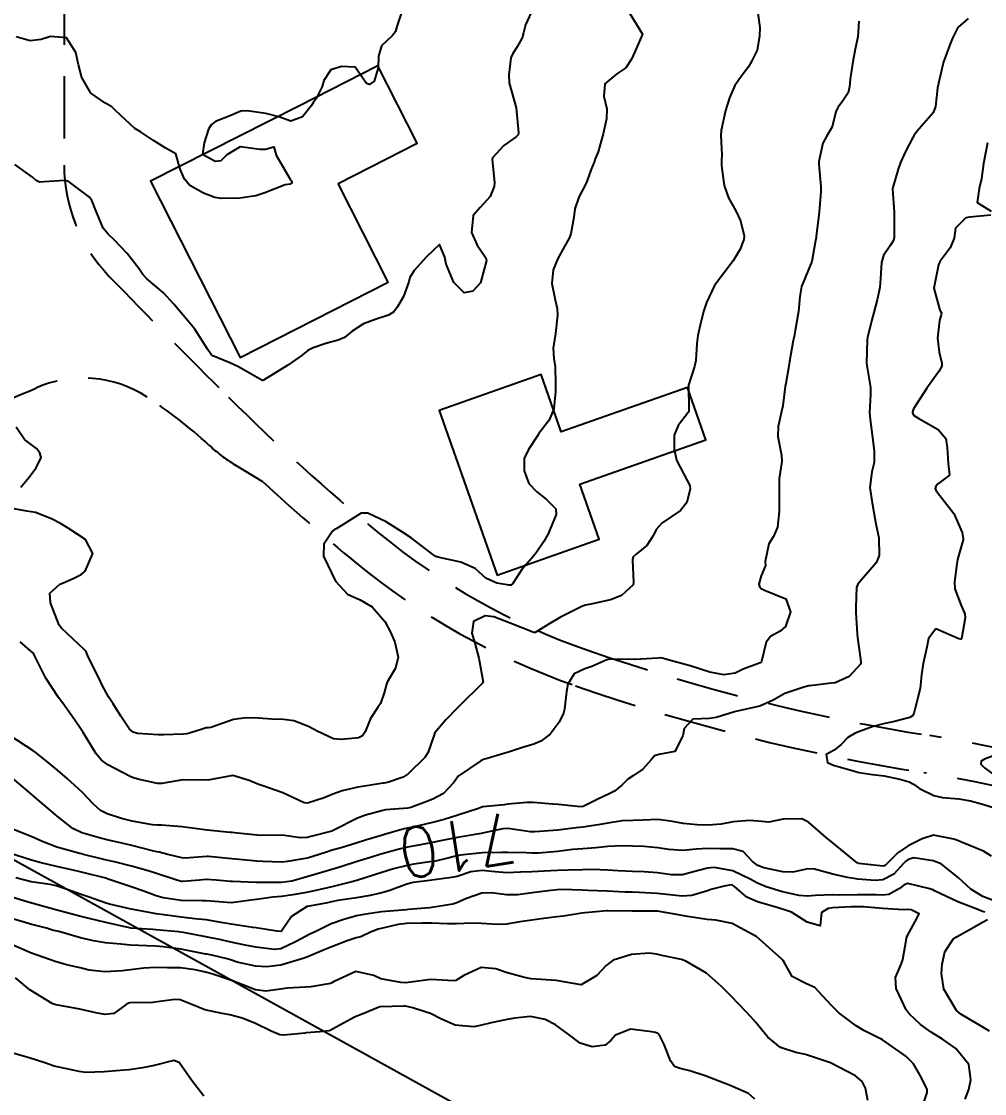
# Model space of a CAD drawing. Header units: metres. Extents: x 298520 to 308411, y 7433745 to 7450750.
# Drawn here: x 305234.9 to 305311.8, y 7437936.9 to 7438022.5 of the extents above; entities that cross this region are included whole.
import ezdxf
from ezdxf.enums import TextEntityAlignment as Align

# ---------------------------------------------------------------- set-up
doc = ezdxf.new("R2010")
doc.units = ezdxf.units.M
doc.header["$LTSCALE"] = 10
doc.linetypes.add('CONTINUO', pattern=[0])
doc.linetypes.add('DASHED', pattern=[0.75, 0.5, -0.25])
for name, color, linetype in [('Cotas', 45, 'Continuous'), ('Curvas de Nivel 1m', 11, 'Continuous'), ('Curvas de Nivel 5m', 15, 'Continuous'), ('Edificações', 30, 'Continuous'), ('TEXTO', 45, 'Continuous'), ('Vias Secundárias', 230, 'DASHED')]:
    doc.layers.add(name, color=color, linetype=linetype)
doc.styles.add('Style-STANDARD', font='STANDARD.shx')

msp = doc.modelspace()

# ---------------------------------------------------------------- linework, layer by layer
at = {"layer": 'Curvas de Nivel 1m', "flags": 128}
for points, elevation in [([(305265.433, 7438023.736), (305264.897, 7438022.125), (305264.773, 7438021.746), (305264.684, 7438021.574), (305264.507, 7438021.385), (305263.661, 7438020.593), (305263.429, 7438019.761), (305263.413, 7438018.821), (305263.07, 7438017.764), (305262.717, 7438017.509), (305262.46, 7438017.581), (305262.334, 7438017.772), (305261.571, 7438018.881), (305260.474, 7438018.94), (305259.62, 7438018.66), (305259.066, 7438017.814), (305258.932, 7438017.339), (305258.441, 7438016.373), (305258.216, 7438016.042), (305258.081, 7438015.824), (305257.351, 7438014.903), (305256.42, 7438014.569), (305255.474, 7438014.905), (305254.426, 7438015.179), (305252.93, 7438015.383), (305252.428, 7438015.355), (305251.499, 7438014.979), (305250.419, 7438014.545), (305250.055, 7438014.285), (305249.863, 7438013.925), (305249.495, 7438012.836), (305249.368, 7438011.93), (305250.385, 7438011.373), (305250.872, 7438011.426), (305251.339, 7438011.906), (305252.399, 7438012.533), (305253.946, 7438012.325), (305254.398, 7438012.343), (305255.056, 7438012.516), (305255.251, 7438011.857), (305256.364, 7438009.932), (305256.441, 7438009.839), (305256.541, 7438009.658), (305256.36, 7438009.543), (305255.985, 7438009.471), (305254.353, 7438008.841), (305253.637, 7438008.59), (305252.348, 7438008.426), (305250.829, 7438008.394), (305250.348, 7438008.474), (305249.461, 7438008.819), (305248.358, 7438009.427), (305247.929, 7438009.944), (305247.585, 7438010.738), (305247.251, 7438011.951), (305246.398, 7438012.446), (305245.45, 7438013.021), (305244.41, 7438013.704), (305243.967, 7438013.994), (305242.427, 7438015.426), (305242.126, 7438015.711), (305241.57, 7438016.023), (305240.444, 7438016.794), (305239.733, 7438018.047), (305239.465, 7438019.058), (305239.247, 7438020.052), (305238.5, 7438021.216), (305237.236, 7438021.338), (305236.498, 7438021.09), (305235.601, 7438020.989), (305234.501, 7438021.304)], 716), ([(305283.284, 7438023.522), (305284.513, 7438021.51), (305283.903, 7438020.104), (305283.634, 7438019.518), (305283.172, 7438018.827), (305282.471, 7438018.345), (305281.508, 7438017.544), (305281.418, 7438016.576), (305281.664, 7438015.542), (305281.634, 7438014.751), (305281.381, 7438013.545), (305280.967, 7438012.12), (305280.743, 7438011.555), (305280.641, 7438011.305), (305280.379, 7438010.65), (305280.09, 7438009.84), (305279.975, 7438009.564), (305279.431, 7438008.49), (305279.119, 7438007.572), (305279.017, 7438006.889), (305278.794, 7438005.575), (305278.659, 7438005.227), (305278.303, 7438004.615), (305277.75, 7438003.588), (305277.388, 7438002.697), (305277.264, 7438001.595), (305277.548, 7438000.296), (305277.696, 7437999.588), (305277.717, 7437999.067), (305277.565, 7437997.59), (305277.377, 7437996.421), (305277.431, 7437995.591), (305277.537, 7437994.94), (305277.572, 7437993.589), (305277.55, 7437992.972), (305277.439, 7437991.591), (305277.049, 7437990.687), (305276.243, 7437989.608), (305276.121, 7437989.429), (305275.404, 7437988.323), (305275.067, 7437987.62), (305275.073, 7437986.635), (305275.437, 7437985.616), (305276.066, 7437984.961), (305276.824, 7437984.362), (305277.577, 7437983.587), (305277.608, 7437983.146), (305276.98, 7437981.596), (305276.635, 7437980.99), (305276.01, 7437980.085), (305275.816, 7437979.801), (305275.642, 7437979.614), (305274.867, 7437978.749), (305274.166, 7437977.628), (305273.982, 7437977.503), (305273.851, 7437977.5), (305272.865, 7437977.641), (305271.987, 7437978.055), (305271.15, 7437978.818), (305269.999, 7437979.32), (305268.28, 7437979.697), (305268.004, 7437979.783), (305267.737, 7437979.974), (305266.026, 7437981.269), (305265.34, 7437981.737), (305264.041, 7437982.54), (305262.576, 7437983.237), (305262.048, 7437983.246), (305260.518, 7437982.274), (305260.035, 7437982.001), (305259.906, 7437981.929), (305259.766, 7437981.803), (305259.05, 7437980.777), (305259.024, 7437979.81), (305259.983, 7437977.8), (305260.954, 7437976.766), (305261.968, 7437976.318), (305262.925, 7437975.76), (305263.945, 7437974.581), (305264.389, 7437973.745), (305264.73, 7437972.937), (305264.988, 7437971.739), (305264.784, 7437970.857), (305264.131, 7437969.748), (305264.055, 7437969.574), (305263.874, 7437968.899), (305263.575, 7437968.043), (305263.388, 7437967.755), (305262.775, 7437966.839), (305262.374, 7437965.765), (305262.162, 7437965.443), (305261.836, 7437965.303), (305260.477, 7437965.147), (305259.834, 7437965.201), (305258.522, 7437965.813), (305257.847, 7437966.202), (305256.669, 7437966.656), (305255.852, 7437966.744), (305254.921, 7437966.791), (305253.853, 7437966.869), (305252.846, 7437966.887), (305251.851, 7437966.746), (305250.046, 7437966.118), (305249.845, 7437966.088), (305249.67, 7437966.096), (305249.188, 7437965.927), (305248.152, 7437965.623), (305247.838, 7437965.579), (305246.263, 7437965.538), (305245.836, 7437965.535), (305244.188, 7437965.636), (305243.839, 7437965.744), (305243.535, 7437965.993), (305242.84, 7437967.013), (305242.24, 7437968.006), (305241.869, 7437968.576), (305241.366, 7437969.506), (305241.117, 7437970.021), (305240.286, 7437971.656), (305240.139, 7437972.037), (305240.07, 7437972.194), (305239.916, 7437972.352), (305238.098, 7437974.058), (305237.937, 7437974.305), (305237.243, 7437976.067), (305237.188, 7437976.851), (305237.978, 7437977.566), (305238.333, 7437977.702), (305239.104, 7437978.049), (305239.674, 7437978.355), (305239.989, 7437978.607), (305240.604, 7437980.031), (305240.019, 7437981.142), (305238.656, 7437982.054), (305238.036, 7437982.406), (305237.305, 7437982.803), (305236.045, 7437983.295), (305235.347, 7437983.392), (305234.048, 7437983.638)], 714), ([(305310.529, 7438022.774), (305309.684, 7438022.046), (305309.254, 7438021.213), (305309.058, 7438020.661), (305308.524, 7438019.22), (305308.513, 7438019.19), (305308.482, 7438019.085), (305308.066, 7438017.226), (305307.92, 7438015.748), (305307.728, 7438015.231), (305306.418, 7438013.749), (305306.211, 7438013.456), (305306.096, 7438013.253), (305305.509, 7438012.152), (305305.105, 7438011.263), (305304.921, 7438010.729), (305304.495, 7438009.269), (305304.483, 7438009.148), (305304.599, 7438007.267), (305304.617, 7438006.989), (305304.613, 7438005.267), (305304.546, 7438005.032), (305304.307, 7438004.665), (305303.745, 7438003.829), (305303.589, 7438003.277), (305303.525, 7438002.033), (305303.457, 7438001.278), (305303.247, 7438000.291), (305302.981, 7437999.283), (305302.831, 7437998.69), (305302.471, 7437997.288), (305302.441, 7437997.066), (305302.402, 7437995.288), (305302.426, 7437995.052), (305302.715, 7437993.285), (305302.715, 7437992.737), (305302.642, 7437991.285), (305302.691, 7437990.738), (305302.883, 7437989.282), (305303.019, 7437988.193), (305302.999, 7437987.287), (305302.829, 7437986.552), (305302.654, 7437985.291), (305302.848, 7437984.076), (305302.984, 7437983.286), (305303.15, 7437982.39), (305303.385, 7437981.28), (305303.42, 7437979.871), (305303.182, 7437979.282), (305301.989, 7437977.905), (305301.714, 7437977.574), (305301.602, 7437977.304), (305301.537, 7437975.726), (305301.55, 7437975.304), (305301.651, 7437973.588), (305301.675, 7437973.303), (305301.916, 7437971.575), (305301.956, 7437971.342), (305301.961, 7437971.299), (305301.952, 7437971.259), (305301.911, 7437971.18), (305301.024, 7437970.181), (305299.889, 7437969.699), (305299.565, 7437969.646), (305297.885, 7437969.453), (305297.786, 7437969.439), (305297.383, 7437969.347), (305295.877, 7437968.823), (305294.95, 7437968.302), (305293.867, 7437967.816), (305292.065, 7437967.417), (305291.862, 7437967.375), (305290.388, 7437966.905), (305289.857, 7437966.837), (305288.533, 7437966.777), (305287.849, 7437966.029), (305287.743, 7437965.461), (305287.104, 7437964.19), (305285.82, 7437963.966), (305285.456, 7437963.856), (305285.168, 7437963.496), (305284.528, 7437962.78), (305283.801, 7437962.289), (305283.329, 7437961.984), (305282.862, 7437961.519), (305282.277, 7437961.034), (305281.782, 7437960.777), (305280.937, 7437960.387), (305279.767, 7437959.813), (305279.546, 7437959.782), (305277.769, 7437959.957), (305277.36, 7437959.995), (305275.771, 7437960.127), (305275.261, 7437960.125), (305273.768, 7437959.978), (305273.455, 7437959.946), (305271.765, 7437959.77), (305271.669, 7437959.747), (305271.415, 7437959.655), (305269.757, 7437959.105), (305268.678, 7437958.767), (305267.751, 7437958.517), (305266.18, 7437958.157), (305265.746, 7437958.068), (305265.47, 7437958.008), (305264.543, 7437957.742), (305263.919, 7437957.57), (305263.741, 7437957.521), (305262.389, 7437957.111), (305261.734, 7437956.907), (305260.453, 7437956.512), (305259.728, 7437956.301), (305259.344, 7437956.186), (305258.189, 7437955.815), (305257.836, 7437955.704), (305257.721, 7437955.675), (305256.156, 7437955.403), (305255.716, 7437955.356), (305254.184, 7437955.398), (305253.716, 7437955.435), (305252.012, 7437955.594), (305251.719, 7437955.622), (305249.84, 7437955.799), (305249.721, 7437955.801), (305247.975, 7437955.681), (305247.719, 7437955.694), (305246.59, 7437955.957), (305245.902, 7437956.144), (305245.725, 7437956.174), (305245.476, 7437956.222), (305243.73, 7437956.698), (305242.819, 7437956.912), (305241.734, 7437957.145), (305241.033, 7437957.318), (305239.74, 7437957.703), (305239.013, 7437958.047), (305237.753, 7437959.041), (305237.204, 7437959.515), (305236.539, 7437960.078), (305235.773, 7437960.741), (305234.181, 7437962.106)], 711), ([(305293.688, 7438023.398), (305293.868, 7438022.048), (305293.865, 7438021.396), (305293.661, 7438020.233), (305293.252, 7438019.402), (305292.962, 7438018.922), (305292.471, 7438018.248), (305291.897, 7438017.418), (305291.447, 7438016.426), (305291.15, 7438015.429), (305290.797, 7438013.814), (305290.765, 7438013.435), (305290.853, 7438011.889), (305290.831, 7438011.433), (305290.814, 7438011.006), (305291.029, 7438009.43), (305291.379, 7438008.451), (305291.961, 7438007.416), (305292.331, 7438006.599), (305292.618, 7438005.407), (305292.608, 7438005.109), (305292.302, 7438004.329), (305291.744, 7438003.418), (305290.273, 7438001.44), (305289.609, 7438000.089), (305289.413, 7437999.448), (305289.18, 7437998.504), (305288.937, 7437997.453), (305288.857, 7437996.81), (305288.772, 7437995.454), (305288.675, 7437994.968), (305288.173, 7437993.46), (305288.217, 7437991.459), (305288.21, 7437991.401), (305288.15, 7437991.279), (305287.354, 7437990.252), (305287.035, 7437989.476), (305287.034, 7437988.398), (305287.229, 7437987.473), (305288.079, 7437985.863), (305288.29, 7437985.458), (305288.329, 7437985.198), (305288.059, 7437984.092), (305287.552, 7437983.468), (305286.042, 7437982.442), (305285.597, 7437981.935), (305285.377, 7437981.497), (305284.856, 7437980.666), (305284.01, 7437979.977), (305283.771, 7437979.748), (305283.716, 7437979.513), (305283.802, 7437977.695), (305283.757, 7437977.512), (305282.824, 7437976.667), (305281.965, 7437976.308), (305280.39, 7437975.976), (305279.966, 7437975.879), (305279.729, 7437975.799), (305279.24, 7437975.567), (305278.385, 7437975.148), (305277.953, 7437974.926), (305277.12, 7437974.418), (305275.934, 7437973.71), (305275.836, 7437973.709), (305273.945, 7437974.463), (305272.638, 7437974.957), (305271.954, 7437975.053), (305271.023, 7437974.588), (305270.888, 7437973.666), (305271.109, 7437972.847), (305271.442, 7437971.657), (305271.787, 7437969.748), (305271.742, 7437969.652), (305269.864, 7437967.822), (305269.795, 7437967.75), (305269.726, 7437967.681), (305268.81, 7437966.733), (305267.936, 7437965.699), (305267.905, 7437965.636), (305267.839, 7437965.445), (305267.392, 7437964.134), (305267.127, 7437963.71), (305265.8, 7437962.402), (305265.387, 7437962.144), (305264.217, 7437961.746), (305263.87, 7437961.671), (305263.792, 7437961.66), (305262.146, 7437961.408), (305261.787, 7437961.343), (305260.524, 7437961.047), (305259.778, 7437960.787), (305259.078, 7437960.503), (305257.767, 7437960.071), (305257.486, 7437960.105), (305255.779, 7437960.9), (305254.196, 7437961.457), (305253.789, 7437961.583), (305253.111, 7437961.877), (305251.797, 7437962.285), (305249.793, 7437961.92), (305247.793, 7437961.94), (305246.118, 7437961.635), (305245.788, 7437961.643), (305244.205, 7437961.986), (305243.794, 7437962.111), (305243.597, 7437962.19), (305241.804, 7437963.132), (305241.302, 7437963.512), (305240.88, 7437964.024), (305239.838, 7437965.719), (305239.635, 7437966.042), (305239.188, 7437966.708), (305238.21, 7437968.057), (305237.867, 7437968.511), (305236.865, 7437970.07), (305235.911, 7437971.977), (305235.828, 7437972.081), (305234.8, 7437972.975)], 713), ([(305301.786, 7438022.561), (305301.709, 7438021.302), (305301.493, 7438020.31), (305301.296, 7438019.308), (305301.095, 7438017.936), (305301.045, 7438017.311), (305300.927, 7438016.842), (305300.445, 7438016.126), (305300.104, 7438015.658), (305299.948, 7438015.325), (305299.645, 7438014.104), (305299.208, 7438013.332), (305298.92, 7438012.822), (305298.587, 7438011.338), (305298.585, 7438011.143), (305298.748, 7438009.336), (305298.763, 7438008.932), (305298.621, 7438007.337), (305298.589, 7438007.088), (305298.376, 7438005.339), (305298.369, 7438005.283), (305298.308, 7438004.871), (305298.024, 7438003.344), (305297.856, 7438002.914), (305297.214, 7438001.356), (305297.067, 7438000.552), (305296.962, 7437999.359), (305296.714, 7437997.849), (305296.615, 7437997.364), (305296.549, 7437997.034), (305296.26, 7437995.369), (305296.189, 7437994.981), (305295.945, 7437993.602), (305295.911, 7437993.373), (305295.706, 7437991.826), (305295.623, 7437991.375), (305295.337, 7437990.176), (305295.317, 7437989.378), (305295.616, 7437987.867), (305295.639, 7437987.375), (305295.435, 7437986.025), (305295.421, 7437985.377), (305295.435, 7437984.001), (305295.412, 7437983.376), (305295.296, 7437982.122), (305294.965, 7437981.381), (305294.606, 7437980.802), (305294.319, 7437979.387), (305294.33, 7437979.057), (305293.991, 7437978.243), (305293.813, 7437977.563), (305293.848, 7437977.391), (305293.98, 7437977.216), (305294.263, 7437977.103), (305295.968, 7437976.408), (305296.341, 7437975.364), (305295.941, 7437974.196), (305295.508, 7437973.804), (305294.734, 7437973.382), (305294.383, 7437972.931), (305294.013, 7437971.389), (305293.975, 7437971.326), (305293.911, 7437971.291), (305292.544, 7437970.77), (305291.899, 7437970.466), (305290.999, 7437970.326), (305289.9, 7437970.547), (305288.322, 7437971.041), (305287.908, 7437971.163), (305286.748, 7437971.477), (305286.09, 7437971.663), (305285.915, 7437971.674), (305285.747, 7437971.66), (305283.913, 7437971.562), (305283.863, 7437971.561), (305281.913, 7437971.579), (305281.663, 7437971.534), (305280.453, 7437971.003), (305279.902, 7437970.806), (305279.052, 7437970.412), (305278.544, 7437969.573), (305278.45, 7437969.001), (305278.279, 7437967.576), (305278.188, 7437967.249), (305277.852, 7437966.531), (305277.146, 7437965.59), (305276.402, 7437965.034), (305275.831, 7437964.792), (305274.93, 7437964.516), (305273.821, 7437964.157), (305273.423, 7437964.03), (305272.112, 7437963.647), (305271.881, 7437963.581), (305271.812, 7437963.557), (305271.611, 7437963.453), (305269.798, 7437962.216), (305269.569, 7437961.909), (305269.428, 7437961.684), (305268.628, 7437960.844), (305267.773, 7437960.377), (305267.28, 7437960.197), (305266.007, 7437959.726), (305265.762, 7437959.678), (305263.982, 7437959.527), (305263.76, 7437959.494), (305262.399, 7437959.121), (305261.754, 7437958.862), (305259.859, 7437957.913), (305259.743, 7437957.856), (305259.703, 7437957.841), (305259.587, 7437957.802), (305258.129, 7437957.426), (305257.738, 7437957.328), (305257.207, 7437957.298), (305255.739, 7437957.506), (305254.107, 7437957.499), (305253.739, 7437957.506), (305251.932, 7437957.697), (305251.741, 7437957.72), (305251.585, 7437957.736), (305249.743, 7437957.92), (305247.745, 7437958.186), (305246.104, 7437958.322), (305245.746, 7437958.322), (305245.379, 7437958.341), (305243.749, 7437958.623), (305242.914, 7437958.836), (305241.755, 7437959.212), (305241.227, 7437959.488), (305240.627, 7437960.027), (305239.776, 7437960.927), (305238.565, 7437962.052), (305237.799, 7437962.695), (305237.045, 7437963.311), (305236.09, 7437964.086), (305235.816, 7437964.29), (305235.301, 7437964.615), (305233.835, 7437965.594)], 712), ([(305234.85, 7437985.32), (305235.508, 7437986.089), (305236.091, 7437986.864), (305236.475, 7437987.701), (305236.373, 7437988.077), (305236.106, 7437988.4), (305235.145, 7437989.127), (305234.491, 7437990.104)], 714), ([(305312.469, 7437963.819), (305311.817, 7437963.59), (305311.562, 7437963.436), (305311.523, 7437963.183), (305311.81, 7437962.9), (305312.812, 7437962.174)], 709), ([(305312.737, 7437952.217), (305311.687, 7437952.624), (305310.729, 7437953.19), (305309.707, 7437954.12), (305308.349, 7437955.214), (305307.725, 7437955.474), (305306.181, 7437955.697), (305305.726, 7437955.565), (305305.536, 7437955.441), (305305.363, 7437955.254), (305304.582, 7437954.389), (305303.703, 7437953.954), (305303.093, 7437953.888), (305301.703, 7437953.989), (305300.874, 7437954.14), (305299.709, 7437954.403), (305298.247, 7437954.803), (305297.715, 7437954.825), (305296.509, 7437954.56), (305295.711, 7437954.59), (305294.205, 7437954.895), (305293.718, 7437955.081), (305293.307, 7437955.396), (305292.544, 7437956.22), (305291.733, 7437956.43), (305290.743, 7437956.42), (305289.733, 7437956.437), (305288.791, 7437956.391), (305287.731, 7437956.287), (305286.612, 7437956.358), (305285.733, 7437956.512), (305284.621, 7437956.614), (305283.734, 7437956.642), (305282.875, 7437956.664), (305281.734, 7437956.607), (305280.772, 7437956.51), (305279.732, 7437956.434), (305278.941, 7437956.358), (305277.729, 7437956.215), (305276.202, 7437956.077), (305275.728, 7437956.073), (305275.24, 7437956.103), (305273.728, 7437956.117), (305273.24, 7437956.122), (305271.728, 7437956.113), (305269.96, 7437955.911), (305269.725, 7437955.872), (305269.569, 7437955.837), (305268.955, 7437955.688), (305267.972, 7437955.445), (305267.718, 7437955.398), (305266.247, 7437955.19), (305265.713, 7437955.094), (305264.635, 7437954.815), (305263.705, 7437954.535), (305263.108, 7437954.35), (305261.695, 7437953.89), (305261.603, 7437953.862), (305261.303, 7437953.776), (305259.689, 7437953.374), (305258.416, 7437953.082), (305257.684, 7437952.939), (305256.59, 7437952.745), (305255.681, 7437952.617), (305254.989, 7437952.548), (305253.678, 7437952.381), (305253.241, 7437952.311), (305251.675, 7437952.111), (305250.007, 7437952.245), (305249.676, 7437952.275), (305249.332, 7437952.268), (305247.676, 7437952.29), (305246.231, 7437952.514), (305245.68, 7437952.678), (305244.604, 7437953.06), (305243.687, 7437953.38), (305241.839, 7437954.009), (305241.694, 7437954.054), (305241.639, 7437954.066), (305239.701, 7437954.56), (305239.043, 7437954.706), (305237.707, 7437955.022), (305236.476, 7437955.314), (305235.714, 7437955.502), (305233.878, 7437956.108)], 709), ([(305311.856, 7437951.359), (305311.675, 7437951.418), (305311.286, 7437951.575), (305309.683, 7437952.181), (305307.84, 7437953.07), (305307.692, 7437953.134), (305307.629, 7437953.158), (305307.444, 7437953.224), (305305.699, 7437953.658), (305305.406, 7437953.544), (305305.023, 7437953.257), (305304.174, 7437952.779), (305303.688, 7437952.728), (305303.163, 7437952.754), (305301.687, 7437952.745), (305300.272, 7437952.729), (305299.687, 7437952.732), (305298.338, 7437952.682), (305297.686, 7437952.637), (305297.023, 7437952.687), (305295.689, 7437952.974), (305294.373, 7437953.383), (305293.697, 7437953.675), (305293.096, 7437954.005), (305291.712, 7437954.663), (305290.228, 7437954.922), (305289.714, 7437954.875), (305288.588, 7437954.573), (305287.706, 7437954.352), (305286.831, 7437954.348), (305285.708, 7437954.496), (305284.632, 7437954.578), (305283.71, 7437954.619), (305282.564, 7437954.673), (305281.71, 7437954.707), (305280.505, 7437954.759), (305279.711, 7437954.755), (305278.578, 7437954.704), (305277.709, 7437954.677), (305276.669, 7437954.635), (305275.708, 7437954.593), (305274.77, 7437954.557), (305273.706, 7437954.516), (305272.753, 7437954.594), (305271.709, 7437954.699), (305270.789, 7437954.581), (305269.701, 7437954.222), (305269.265, 7437954.119), (305267.696, 7437953.917), (305267.504, 7437953.895), (305266.197, 7437953.722), (305265.692, 7437953.595), (305264.338, 7437953.092), (305263.684, 7437952.896), (305262.76, 7437952.681), (305261.68, 7437952.502), (305260.169, 7437952.284), (305259.677, 7437952.183), (305259.364, 7437952.115), (305257.764, 7437951.819), (305257.688, 7437951.805), (305257.673, 7437951.794), (305256.473, 7437951.026), (305255.688, 7437949.849), (305255.643, 7437949.828), (305255.307, 7437949.853), (305253.646, 7437950.1), (305253.384, 7437950.135), (305251.651, 7437950.4), (305251.034, 7437950.518), (305249.655, 7437950.742), (305248.756, 7437950.83), (305247.658, 7437950.955), (305246.499, 7437951.118), (305245.662, 7437951.239), (305244.14, 7437951.512), (305243.667, 7437951.603), (305241.957, 7437952.007), (305241.674, 7437952.092), (305240.236, 7437952.589), (305239.68, 7437952.781), (305238.564, 7437953.171), (305237.687, 7437953.468), (305237.198, 7437953.577), (305235.69, 7437953.796), (305234.458, 7437954.102)], 708), ([(305310.271, 7437936.417), (305310.579, 7437937.189), (305310.731, 7437937.967), (305310.574, 7437939.189), (305309.542, 7437940.459), (305308.472, 7437941.211), (305307.558, 7437941.765), (305306.707, 7437942.376), (305305.794, 7437943.247), (305305.577, 7437943.545), (305304.773, 7437945.258), (305304.727, 7437946.143), (305305.182, 7437947.254), (305305.297, 7437947.583), (305305.591, 7437949.251), (305305.6, 7437949.294), (305305.646, 7437949.44), (305306.284, 7437950.62), (305306.607, 7437951.236), (305305.975, 7437951.545), (305305.676, 7437951.567), (305305.377, 7437951.552), (305303.677, 7437951.643), (305302.159, 7437951.774), (305301.678, 7437951.788), (305301.207, 7437951.775), (305299.677, 7437951.711), (305299.335, 7437951.664), (305298.817, 7437951.329), (305298.708, 7437950.278), (305297.661, 7437950.548), (305296.41, 7437951.359), (305295.863, 7437951.556), (305295.675, 7437951.605), (305295.344, 7437951.705), (305293.681, 7437952.198), (305292.837, 7437952.555), (305291.846, 7437953.418), (305291.694, 7437953.52), (305291.579, 7437953.537), (305291.024, 7437953.427), (305289.967, 7437953.16), (305289.689, 7437953.071), (305288.446, 7437952.692), (305287.685, 7437952.644), (305286.927, 7437952.713), (305285.686, 7437952.845), (305284.253, 7437952.938), (305283.687, 7437952.953), (305283.133, 7437952.964), (305281.688, 7437953.034), (305280.142, 7437953.102), (305279.689, 7437953.12), (305278.095, 7437953.17), (305277.689, 7437953.148), (305277.187, 7437953.087), (305275.686, 7437952.908), (305274.564, 7437952.742), (305273.684, 7437952.732), (305272.427, 7437952.901), (305271.685, 7437952.872), (305270.454, 7437952.442), (305269.677, 7437952.101), (305269.356, 7437952.003), (305267.673, 7437951.722), (305267.512, 7437951.702), (305265.826, 7437951.572), (305265.67, 7437951.557), (305263.995, 7437951.42), (305263.667, 7437951.38), (305262.248, 7437951.18), (305261.662, 7437951.062), (305260.657, 7437950.786), (305259.652, 7437950.419), (305259.229, 7437950.225), (305258.428, 7437949.812), (305257.893, 7437949.564), (305257.639, 7437949.446), (305256.792, 7437948.99), (305255.629, 7437948.44), (305255.11, 7437948.373), (305253.63, 7437948.575), (305252.784, 7437948.726), (305251.634, 7437948.975), (305250.873, 7437949.139), (305249.638, 7437949.387), (305247.852, 7437949.727), (305247.641, 7437949.762), (305247.484, 7437949.785), (305245.643, 7437949.951), (305245.4, 7437949.972), (305243.644, 7437950.09), (305243.529, 7437950.106), (305241.651, 7437950.524), (305240.991, 7437950.681), (305239.658, 7437951.014), (305238.358, 7437951.357), (305237.665, 7437951.553), (305235.752, 7437952.089), (305235.688, 7437952.105), (305235.673, 7437952.108), (305235.648, 7437952.116), (305233.679, 7437952.694)], 707), ([(305306.676, 7437935.232), (305307.238, 7437936.961), (305307.231, 7437937.224), (305306.652, 7437938.371), (305306.159, 7437939.24), (305305.532, 7437939.859), (305303.665, 7437941.155), (305303.552, 7437941.225), (305303.459, 7437941.271), (305302.179, 7437941.91), (305301.563, 7437942.268), (305300.179, 7437943.314), (305299.582, 7437943.933), (305298.26, 7437945.333), (305297.606, 7437945.646), (305296.472, 7437946.218), (305295.822, 7437947.367), (305295.745, 7437947.49), (305295.625, 7437947.611), (305293.643, 7437949.39), (305291.659, 7437950.466), (305290.374, 7437950.721), (305289.663, 7437950.768), (305288.106, 7437951.016), (305287.667, 7437951.097), (305285.712, 7437951.45), (305285.672, 7437951.453), (305283.73, 7437951.452), (305283.672, 7437951.448), (305281.752, 7437951.459), (305281.672, 7437951.456), (305279.911, 7437951.316), (305279.669, 7437951.282), (305278.207, 7437951.032), (305277.664, 7437950.981), (305276.421, 7437950.84), (305275.66, 7437950.724), (305274.701, 7437950.576), (305273.655, 7437950.41), (305272.913, 7437950.378), (305271.655, 7437950.458), (305270.849, 7437950.469), (305269.654, 7437950.423), (305268.918, 7437950.423), (305267.655, 7437950.476), (305266.885, 7437950.481), (305265.654, 7437950.45), (305265.01, 7437950.379), (305263.648, 7437950.063), (305263.403, 7437949.996), (305262.78, 7437949.759), (305262.004, 7437949.402), (305261.638, 7437949.297), (305260.937, 7437949.082), (305259.631, 7437948.57), (305259.083, 7437948.35), (305257.832, 7437947.818), (305257.691, 7437947.751), (305257.622, 7437947.732), (305257.496, 7437947.696), (305255.616, 7437947.118), (305254.486, 7437946.989), (305253.615, 7437947.039), (305252.128, 7437947.375), (305251.62, 7437947.549), (305251.354, 7437947.627), (305250.114, 7437947.913), (305249.706, 7437948.001), (305249.624, 7437948.016), (305249.503, 7437948.043), (305247.628, 7437948.411), (305246.259, 7437948.591), (305245.63, 7437948.643), (305244.932, 7437948.675), (305243.63, 7437948.728), (305242.837, 7437948.792), (305241.632, 7437948.906), (305240.67, 7437949.062), (305239.636, 7437949.321), (305237.894, 7437949.804), (305237.641, 7437949.864), (305237.48, 7437949.901), (305236.91, 7437950.071), (305235.648, 7437950.404), (305235.221, 7437950.523), (305233.656, 7437950.976)], 706), ([(305312.23, 7437941.84), (305311.564, 7437942.25), (305309.94, 7437943.196), (305309.578, 7437943.51), (305308.569, 7437945.21), (305308.377, 7437946.451), (305308.433, 7437947.212), (305308.647, 7437948.196), (305309.315, 7437949.203), (305309.507, 7437949.34), (305309.646, 7437949.421), (305310.778, 7437950.067), (305311.664, 7437950.562), (305312.06, 7437950.781)], 708), ([(305293.493, 7437936.428), (305292.968, 7437936.869), (305291.69, 7437937.417), (305291.559, 7437937.475), (305291.504, 7437937.497), (305291.367, 7437937.559), (305289.511, 7437938.275), (305288.278, 7437938.69), (305287.517, 7437938.864), (305287.069, 7437939.017), (305286.737, 7437939.472), (305286.245, 7437940.777), (305285.893, 7437941.485), (305285.737, 7437941.669), (305285.555, 7437941.735), (305285.243, 7437941.807), (305283.558, 7437942.009), (305282.358, 7437941.528), (305281.977, 7437941.103), (305281.541, 7437940.745), (305280.488, 7437940.601), (305279.543, 7437940.903), (305278.645, 7437941.569), (305277.561, 7437942.353), (305276.747, 7437942.774), (305275.567, 7437943.018), (305274.289, 7437942.9), (305273.564, 7437942.757), (305272.427, 7437942.513), (305271.559, 7437942.31), (305271.029, 7437942.194), (305269.559, 7437942.331), (305268.452, 7437942.803), (305267.568, 7437943.252), (305267.243, 7437943.379), (305266.162, 7437943.721), (305265.575, 7437943.849), (305265.446, 7437943.86), (305263.574, 7437943.796), (305263.531, 7437943.793), (305263.408, 7437943.752), (305262.114, 7437943.218), (305261.565, 7437942.989), (305259.76, 7437942.002), (305259.554, 7437941.899), (305259.473, 7437941.881), (305258.744, 7437941.808), (305257.659, 7437941.712), (305257.551, 7437941.702), (305255.862, 7437941.532), (305255.549, 7437941.558), (305254.845, 7437941.857), (305253.559, 7437942.492), (305252.55, 7437942.894), (305251.566, 7437943.168), (305250.936, 7437943.269), (305249.569, 7437943.554), (305248.65, 7437943.929), (305247.579, 7437944.364), (305247.15, 7437944.375), (305245.576, 7437944.157), (305245.399, 7437944.149), (305243.575, 7437944.11), (305243.469, 7437944.096), (305243.271, 7437943.993), (305242.3, 7437943.268), (305241.565, 7437943.175), (305240.864, 7437943.319), (305239.569, 7437943.613), (305237.673, 7437943.958), (305237.572, 7437943.972), (305237.508, 7437943.997), (305237.371, 7437944.063), (305235.589, 7437945.141), (305234.427, 7437946.102)], 704), ([(305249.49, 7437936.668), (305248.502, 7437937.93), (305247.517, 7437939.353), (305247.071, 7437939.499), (305245.514, 7437939.118), (305244.57, 7437938.922), (305243.511, 7437938.767), (305242.809, 7437938.698), (305241.509, 7437938.591), (305240.024, 7437938.548), (305239.509, 7437938.637), (305238.78, 7437938.778), (305237.513, 7437939.052), (305236.769, 7437939.325), (305235.519, 7437939.711), (305234.22, 7437940.103)], 703)]:
    msp.add_lwpolyline(points, dxfattribs=dict(at, elevation=elevation))
at = {"layer": 'Curvas de Nivel 5m', "flags": 128}
for points, elevation in [([(305275.779, 7438023.611), (305275.172, 7438022.273), (305275.002, 7438021.625), (305274.902, 7438021.231), (305274.496, 7438020.5), (305274.145, 7438019.977), (305273.987, 7438019.635), (305273.836, 7438018.27), (305273.872, 7438017.636), (305274.433, 7438015.63), (305274.605, 7438013.628), (305274.574, 7438013.466), (305274.41, 7438013.306), (305273.426, 7438012.616), (305272.533, 7438011.649), (305272.511, 7438011.529), (305272.685, 7438009.647), (305272.653, 7438009.354), (305272.352, 7438008.538), (305271.541, 7438007.662), (305270.975, 7438007.029), (305270.845, 7438005.672), (305271.299, 7438004.661), (305272.011, 7438003.654), (305272.064, 7438003.426), (305271.563, 7438001.661), (305270.959, 7438000.973), (305270.26, 7438000.846), (305269.443, 7438001.688), (305268.841, 7438003.141), (305268.714, 7438003.696), (305268.303, 7438004.702), (305267.269, 7438003.715), (305266.282, 7438002.644), (305265.928, 7438002.082), (305265.844, 7438001.734), (305265.424, 7438000.57), (305264.947, 7437999.743), (305264.654, 7437999.331), (305264.236, 7437999.062), (305263.245, 7437998.748), (305262.229, 7437998.383), (305261.331, 7437997.783), (305260.716, 7437997.291), (305260.212, 7437997.067), (305259.218, 7437996.799), (305258.203, 7437996.464), (305257.77, 7437996.254), (305257.253, 7437995.829), (305256.185, 7437995.083), (305254.239, 7437993.869), (305254.196, 7437993.846), (305254.173, 7437993.843), (305254.104, 7437993.871), (305252.184, 7437994.961), (305251.552, 7437995.265), (305250.192, 7437995.815), (305250.066, 7437995.921), (305249.773, 7437996.351), (305248.759, 7437997.935), (305248.229, 7437998.576), (305247.088, 7437999.952), (305246.256, 7438000.861), (305244.937, 7438001.98), (305244.608, 7438002.317), (305244.281, 7438002.797), (305243.356, 7438003.999), (305242.304, 7438005.097), (305241.827, 7438005.536), (305241.426, 7438006.023), (305240.796, 7438007.573), (305240.624, 7438008.036), (305240.537, 7438008.229), (305240.347, 7438008.492), (305238.654, 7438009.763), (305238.361, 7438009.84), (305236.716, 7438009.719), (305236.359, 7438009.685), (305236.098, 7438009.822), (305235.798, 7438010.088), (305234.378, 7438011.107)], 715), ([(305312.058, 7438012.824), (305311.732, 7438011.18), (305311.585, 7438009.971), (305311.401, 7438009.184), (305311.243, 7438008.078), (305312.345, 7438007.368)], 710), ([(305312.341, 7438007.058), (305310.625, 7438006.909), (305310.338, 7438006.843), (305309.508, 7438006.026), (305309.389, 7438005.209), (305309.082, 7438004.436), (305308.294, 7438003.37), (305308.211, 7438003.221), (305308.152, 7438003.083), (305307.774, 7438001.227), (305308.247, 7437999.477), (305308.381, 7437999.219), (305308.375, 7437999.086), (305308.237, 7437998.652), (305308.059, 7437997.222), (305308.206, 7437996.103), (305308.423, 7437995.218), (305308.417, 7437994.991), (305308.186, 7437994.559), (305307.208, 7437993.234), (305306.156, 7437991.592), (305306.075, 7437991.33), (305306.075, 7437991.251), (305306.15, 7437991.069), (305306.591, 7437990.798), (305308.134, 7437989.931), (305308.724, 7437989.214), (305308.835, 7437988.493), (305308.91, 7437987.212), (305309.016, 7437986.283), (305308.078, 7437985.574), (305307.929, 7437985.368), (305307.884, 7437985.223), (305307.924, 7437985.075), (305308.07, 7437984.907), (305309.382, 7437983.207), (305310.038, 7437981.689), (305310.124, 7437981.199), (305310.116, 7437981.115), (305310.027, 7437980.834), (305309.659, 7437979.552), (305309.613, 7437979.204), (305309.427, 7437977.767), (305309.447, 7437977.205), (305309.963, 7437975.86), (305310.244, 7437975.197), (305310.271, 7437974.875), (305309.987, 7437973.199), (305309.963, 7437973.169), (305309.933, 7437973.162), (305309.783, 7437973.201), (305307.941, 7437973.998), (305307.343, 7437973.229), (305307.221, 7437972.526), (305306.924, 7437971.235), (305306.796, 7437970.34), (305306.674, 7437969.238), (305306.296, 7437967.673), (305306.192, 7437967.245), (305306.07, 7437967.036), (305305.858, 7437966.925), (305304.535, 7437966.581), (305303.851, 7437966.444), (305302.938, 7437966.193), (305301.84, 7437965.793), (305301.489, 7437965.653), (305300.908, 7437965.309), (305300.385, 7437964.757), (305299.823, 7437964.308), (305299.184, 7437963.962), (305299.292, 7437963.325), (305299.811, 7437963.087), (305300.128, 7437962.999), (305301.805, 7437962.52), (305302.871, 7437962.352), (305303.803, 7437962.261), (305305.074, 7437961.984), (305305.798, 7437961.766), (305306.141, 7437961.59), (305306.631, 7437961.237), (305307.785, 7437960.674), (305308.469, 7437960.527), (305309.781, 7437960.417), (305310.704, 7437960.265), (305311.775, 7437959.97), (305313.513, 7437959.407)], 710), ([(305312.384, 7437955.825), (305311.733, 7437956.224), (305309.989, 7437956.949), (305309.741, 7437957.054), (305309.381, 7437957.204), (305307.746, 7437957.516), (305306.844, 7437957.233), (305305.737, 7437956.662), (305304.888, 7437956.102), (305304.071, 7437955.267), (305303.901, 7437955.087), (305303.719, 7437955.031), (305301.765, 7437955.257), (305301.722, 7437955.265), (305301.651, 7437955.301), (305299.738, 7437956.877), (305299.168, 7437957.326), (305297.755, 7437958.542), (305297.229, 7437958.82), (305295.757, 7437958.802), (305294.587, 7437958.549), (305293.755, 7437958.621), (305293.047, 7437958.691), (305291.754, 7437958.568), (305290.784, 7437958.399), (305289.752, 7437958.31), (305288.865, 7437958.336), (305287.753, 7437958.434), (305286.893, 7437958.611), (305285.756, 7437958.756), (305284.535, 7437958.722), (305283.755, 7437958.698), (305282.887, 7437958.656), (305281.752, 7437958.481), (305280.971, 7437958.327), (305279.749, 7437958.154), (305279.218, 7437958.096), (305277.746, 7437957.922), (305275.911, 7437957.774), (305275.745, 7437957.77), (305275.57, 7437957.786), (305273.747, 7437958.041), (305273.353, 7437958.028), (305271.743, 7437957.671), (305271.637, 7437957.652), (305269.739, 7437957.336), (305268.377, 7437957.053), (305267.735, 7437956.921), (305266.768, 7437956.749), (305265.731, 7437956.558), (305265.067, 7437956.399), (305263.726, 7437956.02), (305263.52, 7437955.957), (305262.879, 7437955.758), (305262.002, 7437955.484), (305261.717, 7437955.398), (305260.486, 7437955.014), (305259.707, 7437954.772), (305258.969, 7437954.543), (305257.698, 7437954.171), (305257.427, 7437954.094), (305256.497, 7437953.838), (305255.692, 7437953.729), (305253.84, 7437953.719), (305253.691, 7437953.721), (305251.775, 7437953.807), (305251.692, 7437953.805), (305251.611, 7437953.81), (305250.476, 7437953.908), (305249.694, 7437953.971), (305249.641, 7437953.973), (305249.126, 7437953.926), (305247.813, 7437953.818), (305247.692, 7437953.818), (305247.588, 7437953.837), (305247.235, 7437953.947), (305245.7, 7437954.442), (305245.019, 7437954.661), (305243.709, 7437955.047), (305242.347, 7437955.371), (305241.716, 7437955.518), (305239.761, 7437956.001), (305239.722, 7437956.009), (305239.567, 7437956.042), (305237.728, 7437956.563), (305236.642, 7437956.986), (305235.736, 7437957.373), (305233.957, 7437958.108)], 710), ([(305302.516, 7437936.307), (305302.312, 7437937.288), (305302.046, 7437937.83), (305301.513, 7437938.283), (305299.523, 7437939.32), (305297.533, 7437939.987), (305296.75, 7437940.136), (305295.54, 7437940.538), (305294.519, 7437941.38), (305293.564, 7437942.541), (305293.165, 7437942.992), (305292.783, 7437943.402), (305291.591, 7437944.649), (305290.818, 7437945.428), (305289.613, 7437946.48), (305287.983, 7437947.456), (305287.624, 7437947.575), (305286.049, 7437947.905), (305285.628, 7437947.998), (305285.043, 7437948.082), (305283.628, 7437947.969), (305282.174, 7437947.532), (305281.619, 7437947.111), (305280.87, 7437946.288), (305279.603, 7437945.56), (305277.606, 7437945.897), (305276.012, 7437946.009), (305275.607, 7437946.036), (305275.086, 7437946.138), (305273.612, 7437946.53), (305272.798, 7437946.826), (305271.616, 7437946.94), (305270.234, 7437946.296), (305269.605, 7437945.902), (305269.409, 7437945.877), (305267.606, 7437945.977), (305265.796, 7437945.727), (305265.623, 7437945.709), (305265.603, 7437945.711), (305265.205, 7437945.734), (305263.606, 7437946.037), (305263.059, 7437946.304), (305261.611, 7437946.617), (305259.836, 7437945.796), (305259.696, 7437945.704), (305259.601, 7437945.667), (305258.027, 7437945.385), (305257.596, 7437945.356), (305256.142, 7437945.295), (305255.593, 7437945.215), (305254.419, 7437945.034), (305253.592, 7437945.158), (305251.727, 7437945.889), (305251.603, 7437945.936), (305250.115, 7437946.419), (305249.609, 7437946.558), (305248.787, 7437946.752), (305247.613, 7437946.911), (305246.578, 7437946.921), (305245.613, 7437946.934), (305244.694, 7437946.897), (305243.61, 7437946.742), (305242.943, 7437946.664), (305241.609, 7437946.604), (305240.316, 7437946.736), (305239.612, 7437946.901), (305238.507, 7437947.159), (305237.617, 7437947.423), (305237.141, 7437947.59), (305235.708, 7437948.089), (305235.64, 7437948.107), (305235.623, 7437948.115), (305235.585, 7437948.128), (305233.632, 7437948.993)], 705)]:
    msp.add_lwpolyline(points, dxfattribs=dict(at, elevation=elevation))
at = {"layer": 'Edificações'}
msp.add_lwpolyline([(305260.193, 7438009.598), (305266.511, 7438012.806), (305263.377, 7438018.98), (305257.059, 7438015.772), (305245.229, 7438009.768), (305252.376, 7437995.688), (305264.205, 7438001.693)], close=True, dxfattribs=at)
msp.add_lwpolyline([(305279.496, 7437985.565), (305279.496, 7437985.565), (305289.581, 7437989.112), (305288.111, 7437993.292), (305278.026, 7437989.744), (305276.413, 7437994.328), (305268.259, 7437991.459), (305272.894, 7437978.285), (305281.048, 7437981.154), (305279.496, 7437985.565)], dxfattribs=at)
at = {"layer": 'TEXTO', "linetype": 'CONTINUO'}
msp.add_polyline3d([(305162.757, 7437995.112, 0), (305354.434, 7437889.083, 0.261)], dxfattribs=at)
at = {"layer": 'Vias Secundárias', "elevation": 711.354}
for points in [[(305355.669, 7437957.563), (305338.065, 7437986.213), (305316.057, 7438020.873), (305297.472, 7438051.201), (305286.407, 7438073.788, 0.192988), (305282.876, 7438076.973, 0.11529), (305270.003, 7438078.566, 0.03202), (305243.564, 7438074.015, 0.272859), (305236.956, 7438067.644, 0.106463), (305236.498, 7438059.848), (305238.318, 7438025.676), (305238.317, 7438011.058, 0.194521), (305241.9, 7438002.194, 0.005063), (305251.456, 7437992.507, 0.023443), (305263.463, 7437981.647, 0.088788), (305280.15, 7437972.286, 0.044758), (305307.451, 7437965.469, -0.062295), (305329.939, 7437959.011, -0.017789), (305347.861, 7437950.581, -0.014116), (305354.057, 7437947.168, 0.272295)], [(305254.183, 7437985.748), (305251.958, 7437987.112, -0.049401), (305249.863, 7437988.699, 0.042868), (305244.951, 7437992.523, 0.252548), (305236.066, 7437993.244, -0.01753), (305227.18, 7437989.709, -0.076474), (305215.611, 7437987.473, -0.033768), (305208.156, 7437987.69, -0.015456), (305187.351, 7437990.36, -0.014727), (305159.144, 7437995.725, 0.010621), (305144.986, 7437998.539, 0.097964), (305136.881, 7437998.374, 0.129671), (305123.083, 7437991.303, 0.121394), (305120.472, 7437987.468), (305111.724, 7437969.608, -0.00418), (305104.063, 7437954.293, 0.010516), (305100.812, 7437947.583, 0.036602), (305100.591, 7437946.991, 0.001362)], [(305254.183, 7437985.748, 0.013909), (305261.557, 7437979.331, 0.088788), (305279.166, 7437969.452, 0.044758), (305306.988, 7437962.505, -0.062295), (305328.76, 7437956.252, -0.017789), (305346.489, 7437947.913, -0.014116), (305352.536, 7437944.582)]]:
    msp.add_lwpolyline(points, format="xyb", dxfattribs=at)

# ---------------------------------------------------------------- texts
at = {"layer": 'Cotas', "style": 'Style-STANDARD'}
msp.add_text('710', height=4, rotation=188.90966, dxfattribs=at).set_placement((305269.726, 7437956.679, 710), align=Align.MIDDLE_CENTER)

doc.saveas('drawing.dxf')
